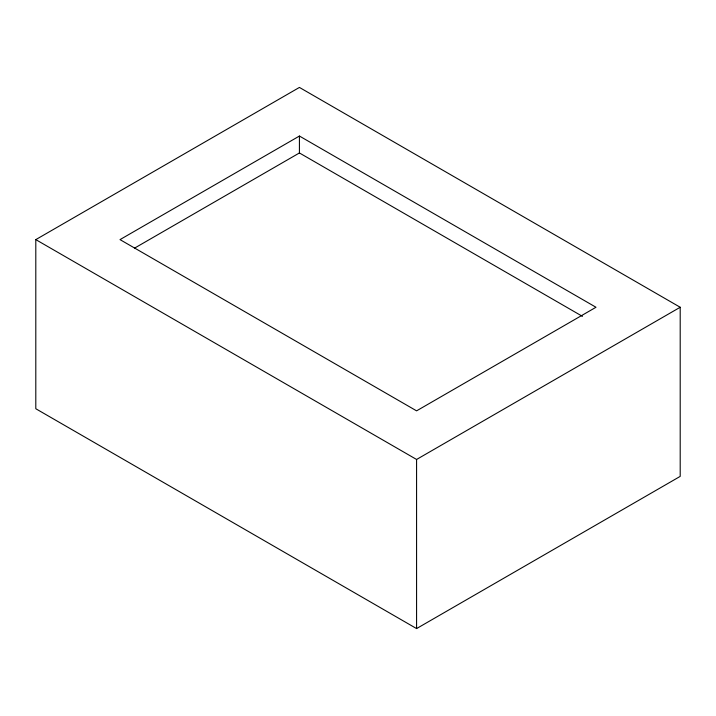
<?xml version="1.0" encoding="UTF-8"?>
<svg xmlns="http://www.w3.org/2000/svg" width="716" height="716" viewBox="0 0 716 716"><rect width="100%" height="100%" fill="white"/><g stroke="black" fill="none" stroke-linecap="round" stroke-linejoin="round"><path stroke-width="1.07" d="M35.8 239.618L299.422 87.424L680.2 307.262L680.2 476.382L416.578 628.576L35.8 408.738L35.8 239.618L416.578 459.466L680.2 307.262M299.422 136.04L120.011 239.618L416.578 410.85L595.989 307.262L299.422 136.04L299.422 152.956L582.466 316.365M134.474 248.184L299.422 152.956M416.578 459.466L416.578 628.576"/></g></svg>
